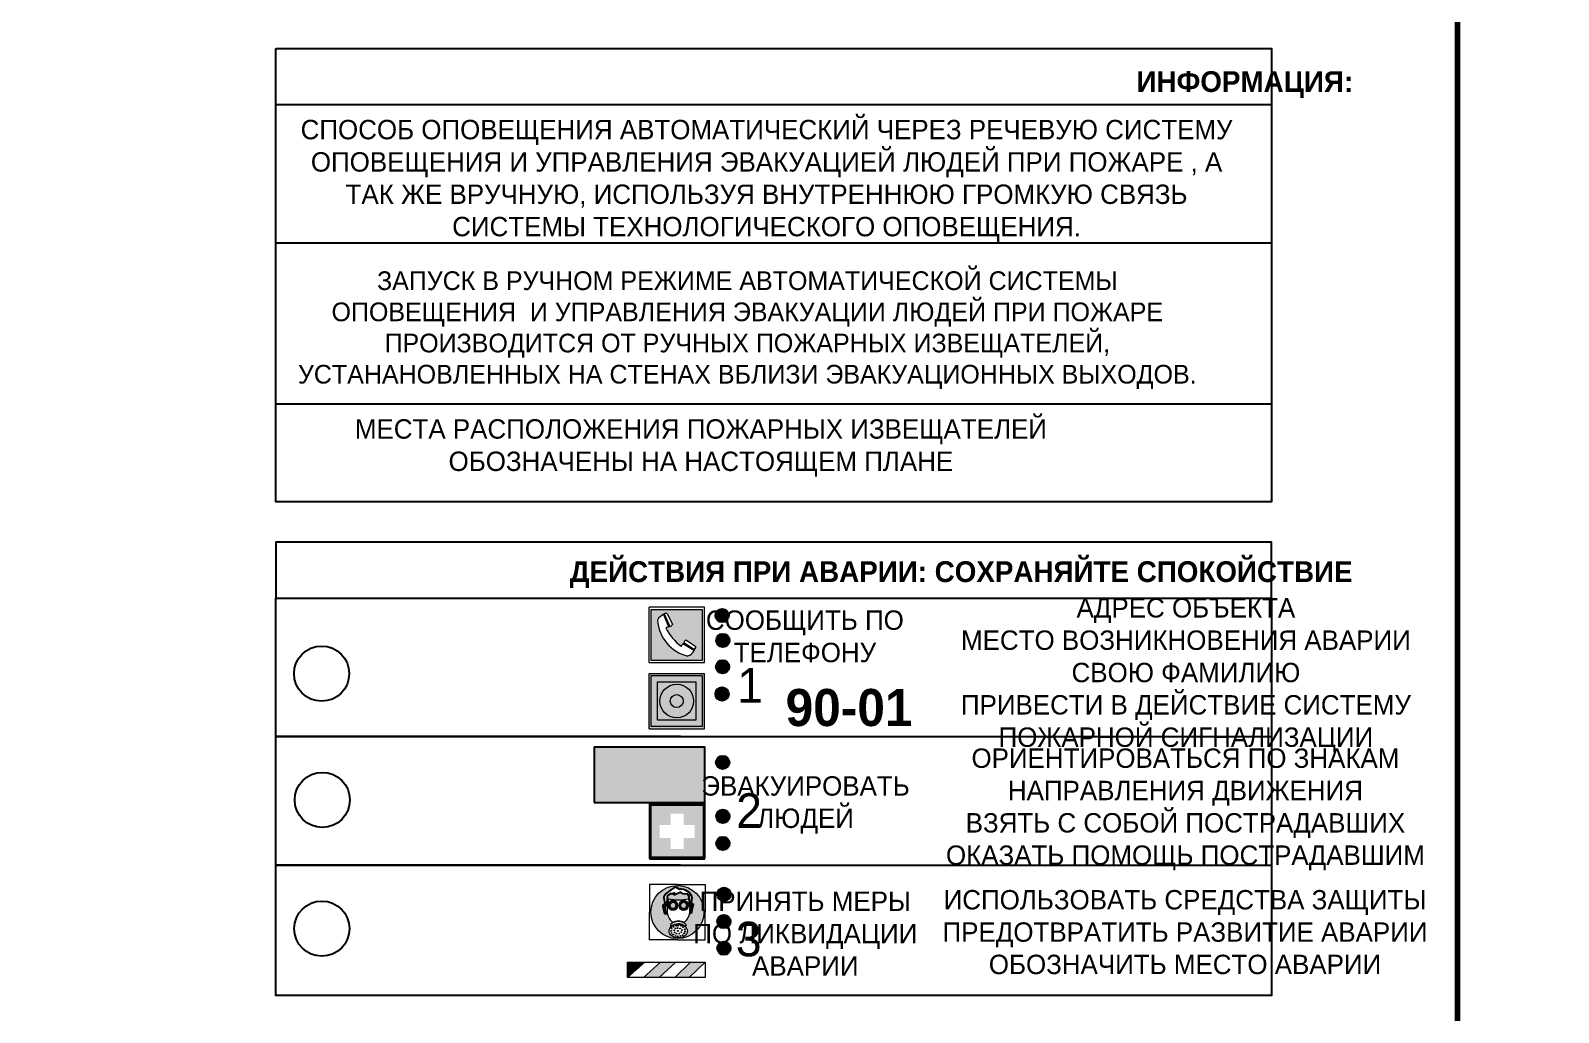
# Model space of a CAD drawing. Header units: millimetres. Extents: x 13114 to 67229, y 22859 to 38520.
# Drawn here: x 20637.2 to 20857.7, y 30207 to 30348.7 of the extents above; entities that cross this region are included whole.
import ezdxf

# ---------------------------------------------------------------- set-up
doc = ezdxf.new("R2010")
doc.units = ezdxf.units.MM
doc.styles.add('обычный', font='arial.ttf')

# ---------------------------------------------------------------- blocks, each defined once
blk = doc.blocks.new('A$C38D26F80')
h = blk.add_hatch(color=5)
h.dxf.hatch_style = 1
h.paths.add_polyline_path([(-8.77, -4.48, 1), (-0.19, -4.48, 1)])
h.paths.add_polyline_path([(-6.75, -3.58), (-6.75, -3.31), (-6.62, -3.22), (-6.5, -3.22), (-6.42, -3.3), (-6.39, -3.28), (-6.59, -2.23), (-6.59, -2.01), (-6.38, -1.58), (-4.76, -0.4), (-4.13, -0.79, -0.362848), (-2.1, -2.1, -0.201049), (-2.17, -2.48, 0.085434), (-2.26, -3.13), (-1.9, -3.16), (-2.25, -4.7), (-2.4, -4.59), (-2.43, -4.34), (-2.36, -4.34), (-2.14, -3.34), (-2.47, -3.42), (-2.58, -1.95), (-2.77, -1.58), (-3.58, -1.52), (-3.92, -1.26), (-5.05, -1.73), (-4.87, -1.39), (-5.41, -1.6), (-5.41, -1.46), (-6.13, -1.87), (-6.18, -3.5), (-6.56, -3.47), (-6.37, -4.59), (-6.16, -4.43), (-6.16, -4.66), (-6.36, -4.79), (-6.37, -4.8), (-6.51, -4.76)], flags=16)
h.paths.add_polyline_path([(-6.51, -4.76), (-6.36, -4.79), (-6.37, -4.8)], flags=0)
h.paths.add_polyline_path([(-5.92, -2.34, 0.089508), (-2.67, -2.35), (-2.48, -3.88, -0.268602), (-3.4, -6.18, 0.262449), (-5.2, -6.18, -0.268602), (-6.11, -3.88)], flags=16)
edge = h.paths.add_edge_path(flags=16)
edge.add_ellipse((-5.19, -3.41), major_axis=(0, 0.842), ratio=0.848992, start_angle=0, end_angle=360)
edge = h.paths.add_edge_path(flags=0)
edge.add_ellipse((-5.19, -3.39), major_axis=(0, 0.665), ratio=0.853798, start_angle=0, end_angle=360)
edge = h.paths.add_edge_path(flags=0)
edge.add_ellipse((-5.19, -3.4), major_axis=(0, 0.528), ratio=0.864094, start_angle=0, end_angle=360)
edge = h.paths.add_edge_path(flags=16)
edge.add_ellipse((-3.47, -3.4), major_axis=(0, 0.842), ratio=0.848992, start_angle=0, end_angle=360)
h.paths.add_polyline_path([(-3.13, -6.45), (-3.13, -6.84, 0.383174), (-5.57, -6.85), (-5.57, -6.49, -0.369952)], flags=16)
edge = h.paths.add_edge_path(flags=0)
edge.add_ellipse((-3.47, -3.39), major_axis=(0, 0.665), ratio=0.853798, start_angle=0, end_angle=360)
edge = h.paths.add_edge_path(flags=0)
edge.add_ellipse((-3.47, -3.4), major_axis=(0, 0.528), ratio=0.864094, start_angle=0, end_angle=360)
edge = h.paths.add_edge_path(flags=16)
edge.add_ellipse((-4.34, -7.57), major_axis=(-1.48, 0), ratio=0.744955, start_angle=0, end_angle=360)
h.paths.add_polyline_path([(-5.01, -6.85, -1), (-5.15, -6.85, -1)], flags=0)
h.paths.add_polyline_path([(-5.33, -7.14, -1), (-5.47, -7.14, -1)], flags=0)
h.paths.add_polyline_path([(-4.61, -6.71, -1), (-4.74, -6.71, -1)], flags=16)
h.paths.add_polyline_path([(-5.43, -7.51, -1), (-5.57, -7.51, -1)], flags=0)
h.paths.add_polyline_path([(-4.26, -6.67, -1), (-4.4, -6.67, -1)], flags=16)
h.paths.add_polyline_path([(-4.74, -7.14, -1), (-4.88, -7.14, -1)], flags=0)
h.paths.add_polyline_path([(-4.93, -7.43, -1), (-5.07, -7.43, -1)], flags=0)
h.paths.add_polyline_path([(-4.41, -7.07, -1), (-4.54, -7.07, -1)], flags=0)
h.paths.add_polyline_path([(-5.33, -7.87, -1), (-5.46, -7.87, -1)], flags=0)
h.paths.add_polyline_path([(-3.8, -6.71, -1), (-3.94, -6.71, -1)], flags=16)
h.paths.add_polyline_path([(-4.85, -7.78, -1), (-4.98, -7.78, -1)], flags=0)
h.paths.add_polyline_path([(-3.96, -7.14, -1), (-4.1, -7.14, -1)], flags=0)
h.paths.add_polyline_path([(-4.33, -7.53, -1), (-4.47, -7.53, -1)], flags=0)
h.paths.add_polyline_path([(-5.09, -8.12, -1), (-5.23, -8.12, -1)], flags=0)
h.paths.add_polyline_path([(-3.5, -6.94, -1), (-3.64, -6.94, -1)], flags=0)
h.paths.add_polyline_path([(-4.54, -7.97, -1), (-4.68, -7.97, -1)], flags=0)
h.paths.add_polyline_path([(-3.66, -7.39, -1), (-3.8, -7.39, -1)], flags=0)
h.paths.add_polyline_path([(-4.73, -8.35, -1), (-4.86, -8.35, -1)], flags=0)
h.paths.add_polyline_path([(-4.09, -7.96, -1), (-4.23, -7.96, -1)], flags=0)
h.paths.add_polyline_path([(-3.77, -7.74, -1), (-3.91, -7.74, -1)], flags=0)
h.paths.add_polyline_path([(-3.22, -7.27, -1), (-3.35, -7.27, -1)], flags=0)
h.paths.add_polyline_path([(-4.34, -8.4, -1), (-4.47, -8.4, -1)], flags=0)
h.paths.add_polyline_path([(-3.16, -7.61, -1), (-3.3, -7.61, -1)], flags=0)
h.paths.add_polyline_path([(-3.9, -8.35, -1), (-4.04, -8.35, -1)], flags=0)
h.paths.add_polyline_path([(-3.32, -7.91, -1), (-3.46, -7.91, -1)], flags=0)
h.paths.add_polyline_path([(-3.55, -8.23, -1), (-3.69, -8.23, -1)], flags=0)
at = {"color": 5, "lineweight": 5}
for p, q in [((-4.48, 0), (-8.96, 0)), ((-8.96, 0), (-8.96, -4.48)), ((-4.48, 0), (0, 0)), ((0, 0), (0, -4.48)), ((-6.59, -2.01), (-6.38, -1.58)), ((-6.59, -2.23), (-6.59, -2.01)), ((-6.39, -3.28), (-6.59, -2.23)), ((-6.38, -1.58), (-4.76, -0.4)), ((-6.13, -1.87), (-6.18, -3.5)), ((-5.41, -1.46), (-6.13, -1.87)), ((-5.92, -2.34), (-6.11, -3.88)), ((-4.87, -1.39), (-5.41, -1.6)), ((-5.41, -1.6), (-5.41, -1.46)), ((-3.92, -1.26), (-5.05, -1.73)), ((-5.05, -1.73), (-4.87, -1.39)), ((-4.76, -0.4), (-4.13, -0.79)), ((-3.58, -1.52), (-3.92, -1.26)), ((-2.77, -1.58), (-3.58, -1.52)), ((-2.58, -1.95), (-2.77, -1.58)), ((-2.67, -2.34), (-2.48, -3.88)), ((-2.47, -3.42), (-2.58, -1.95)), ((-8.96, -8.96), (-8.96, -4.48)), ((-6.75, -3.31), (-6.62, -3.22)), ((-6.75, -3.58), (-6.75, -3.31)), ((-6.51, -4.76), (-6.75, -3.58)), ((-6.62, -3.22), (-6.5, -3.22)), ((-6.18, -3.5), (-6.56, -3.47)), ((-6.56, -3.47), (-6.37, -4.59)), ((-6.37, -4.8), (-6.51, -4.76)), ((-6.5, -3.22), (-6.42, -3.3)), ((-6.42, -3.3), (-6.39, -3.28)), ((-6.37, -4.59), (-6.16, -4.43)), ((-6.16, -4.66), (-6.37, -4.8)), ((-6.16, -4.43), (-6.16, -4.66)), ((-2.14, -3.34), (-2.47, -3.42)), ((-2.43, -4.34), (-2.4, -4.59)), ((-2.43, -4.34), (-2.36, -4.34)), ((-2.4, -4.59), (-2.25, -4.7)), ((-2.36, -4.34), (-2.14, -3.34)), ((-1.9, -3.16), (-2.26, -3.13)), ((-2.25, -4.7), (-1.9, -3.16)), ((0, -8.96), (0, -4.48)), ((-5.57, -6.49), (-5.57, -6.85)), ((-3.13, -6.45), (-3.13, -6.84)), ((-4.48, -8.96), (-8.96, -8.96)), ((-4.48, -8.96), (0, -8.96))]:
    blk.add_line(p, q, dxfattribs=at)
at = {"color": 5}
for p, q in [((-6.59, -2.01), (-6.38, -1.58)), ((-6.59, -2.23), (-6.59, -2.01)), ((-6.39, -3.28), (-6.59, -2.23)), ((-6.38, -1.58), (-4.76, -0.4)), ((-6.13, -1.87), (-6.18, -3.5)), ((-5.41, -1.46), (-6.13, -1.87)), ((-4.87, -1.39), (-5.41, -1.6)), ((-5.41, -1.6), (-5.41, -1.46)), ((-3.92, -1.26), (-5.05, -1.73)), ((-5.05, -1.73), (-4.87, -1.39)), ((-4.76, -0.4), (-4.13, -0.79)), ((-3.58, -1.52), (-3.92, -1.26)), ((-2.77, -1.58), (-3.58, -1.52)), ((-2.58, -1.95), (-2.77, -1.58)), ((-2.47, -3.42), (-2.58, -1.95)), ((-6.75, -3.31), (-6.62, -3.22)), ((-6.75, -3.58), (-6.75, -3.31)), ((-6.51, -4.76), (-6.75, -3.58)), ((-6.62, -3.22), (-6.5, -3.22)), ((-6.18, -3.5), (-6.56, -3.47)), ((-6.56, -3.47), (-6.37, -4.59)), ((-6.37, -4.8), (-6.51, -4.76)), ((-6.36, -4.79), (-6.51, -4.76)), ((-6.5, -3.22), (-6.42, -3.3)), ((-6.42, -3.3), (-6.39, -3.28)), ((-6.37, -4.59), (-6.16, -4.43)), ((-6.16, -4.66), (-6.37, -4.8)), ((-6.16, -4.66), (-6.36, -4.79)), ((-6.16, -4.43), (-6.16, -4.66)), ((-2.14, -3.34), (-2.47, -3.42)), ((-2.4, -4.59), (-2.43, -4.34)), ((-2.43, -4.34), (-2.36, -4.34)), ((-2.25, -4.7), (-2.4, -4.59)), ((-2.36, -4.34), (-2.14, -3.34)), ((-2.26, -3.13), (-1.9, -3.16)), ((-1.9, -3.16), (-2.25, -4.7))]:
    blk.add_line(p, q, dxfattribs=at)
at = {"color": 5, "lineweight": 5}
for centre, radius in [((-4.48, -4.48), 4.29), ((-5.4, -7.14), 0.0678), ((-5.08, -6.85), 0.0678), ((-5, -7.43), 0.0678), ((-4.81, -7.14), 0.0678), ((-4.67, -6.71), 0.0678), ((-4.47, -7.07), 0.0678), ((-4.33, -6.67), 0.0678), ((-4.03, -7.14), 0.0678), ((-3.87, -6.71), 0.0678), ((-3.73, -7.39), 0.0678), ((-3.57, -6.94), 0.0678), ((-3.28, -7.27), 0.0678), ((-5.5, -7.51), 0.0678), ((-5.4, -7.87), 0.0678), ((-5.16, -8.12), 0.0678), ((-4.91, -7.78), 0.0678), ((-4.79, -8.35), 0.0678), ((-4.61, -7.97), 0.0678), ((-4.4, -7.53), 0.0678), ((-4.4, -8.4), 0.0678), ((-4.16, -7.96), 0.0678), ((-3.97, -8.35), 0.0678), ((-3.84, -7.74), 0.0678), ((-3.62, -8.23), 0.0678), ((-3.39, -7.91), 0.0678), ((-3.23, -7.61), 0.0678)]:
    blk.add_circle(centre, radius, dxfattribs=at)
for centre, radius, start, end in [((-4.28, 6.66), 9.15, 259.6987, 280.1569), ((-2.6, -2.2), 0.513, 326.4781, 11.7739), ((-3.66, -4.24), 2.47, 171.573, 231.7124), ((-4.93, -4.24), 2.47, 308.2876, 8.427), ((-0.47, -3.05), 1.79, 161.5846, 182.4584), ((-4.33, -7.88), 1.87, 50.358, 131.5662), ((-4.34, -8.2), 1.82, 48.4943, 132.3565), ((-4.3, -7.78), 1.83, 60.5889, 119.4111)]:
    blk.add_arc(centre, radius, start, end, dxfattribs=at)
at = {"color": 5}
for centre, radius, start, end in [((-3.89, -2.66), 1.88, 17.387, 97.1599), ((-2.6, -2.2), 0.511, 326.3906, 11.8614), ((-0.35, -3.07), 1.91, 162.2553, 181.7878)]:
    blk.add_arc(centre, radius, start, end, dxfattribs=at)
at = {"color": 5, "lineweight": 5}
for centre, major_axis, ratio in [((-5.19, -3.41), (0, 0.842), 0.848992), ((-5.19, -3.39), (0, 0.665), 0.853798), ((-5.19, -3.4), (0, 0.528), 0.864094), ((-3.47, -3.4), (0, 0.842), 0.848992), ((-3.47, -3.39), (0, 0.665), 0.853798), ((-3.47, -3.4), (0, 0.528), 0.864094), ((-4.34, -7.57), (-1.48, 0), 0.744955)]:
    blk.add_ellipse(centre, major_axis=major_axis, ratio=ratio, dxfattribs=at)
blk = doc.blocks.new('A$C47DD6509')
at = {"lineweight": 5}
for points in [[(-8.69, 0), (-11.19, 0), (-11.19, -2.22)], [(-4.22, 0), (-6.45, 0), (-8.91, -2.22), (-6.61, -2.22)], [(0, 0), (-2.09, 0), (-4.36, -2.22), (-2.29, -2.22)]]:
    blk.add_hatch(color=242, dxfattribs=at).paths.add_polyline_path(points)
at = {"color": 242, "lineweight": 5}
for p, q in [((-11.19, -2.22), (-8.69, 0)), ((-11.19, -2.22), (-11.19, 0)), ((-11.19, 0), (-8.69, 0)), ((-11.19, 0), (0, 0)), ((-8.91, -2.22), (-6.45, 0)), ((-6.61, -2.22), (-4.22, 0)), ((-4.36, -2.22), (-2.09, 0)), ((-2.29, -2.22), (0, 0)), ((0, 0), (0, -2.22)), ((0, -2.22), (-11.19, -2.22))]:
    blk.add_line(p, q, dxfattribs=at)
blk = doc.blocks.new('A$C32E8229D')
at = {"true_color": 0xffffff}
blk.add_hatch(color=7, dxfattribs=at).paths.add_polyline_path([(0, 0), (0, -8), (16, -8), (16, 0)])
h = blk.add_hatch(color=126)
h.paths.add_polyline_path([(0.2, -0.2), (15.8, -0.2), (15.8, -7.8), (0.2, -7.8)])
h.paths.add_polyline_path([(13.49, -2.05), (12.08, -2.05), (11.37, -2.63, 0.162397), (11.29, -2.84), (11.29, -3.63), (10.35, -3.63), (10.35, -4.05), (11.68, -4.05), (11.68, -3.48), (12.26, -4.28), (11.29, -5.1), (11.29, -6.78), (11.85, -6.78), (11.85, -5.44), (12.8, -4.64), (12.8, -5.94), (14.46, -5.94), (14.46, -5.39), (13.45, -5.39), (13.45, -3.97), (12.46, -2.59), (13.15, -2.59), (13.69, -3.34), (14.18, -3)], flags=16)
h.paths.add_polyline_path([(10.74, -1.82, 1), (11.8, -1.82, 1)], flags=16)
h.paths.add_polyline_path([(9.39, -3.59), (5.99, -3.59), (6.56, -3.03), (5.91, -3.03), (5.1, -3.83), (5.91, -4.64), (6.56, -4.64), (5.99, -4.09), (9.39, -4.09)], flags=16)
h.paths.add_polyline_path([(4.29, -1.08), (1.72, -1.08), (1.72, -6.6), (4.29, -6.6)], flags=16)
at = {"color": 126}
blk.add_lwpolyline([(16, -8), (0, -8), (0, 0), (16, 0)], close=True, dxfattribs=at)
blk = doc.blocks.new('A$C18900ED3')
h = blk.add_hatch(color=126)
h.paths.add_polyline_path([(-0.18, -0.18), (-7.02, -0.18), (-7.02, -7.02), (-0.18, -7.02)])
h.paths.add_polyline_path([(-5.89, -4.46), (-5.89, -2.77), (-4.46, -2.77), (-4.46, -1.31), (-2.77, -1.31), (-2.77, -2.77), (-1.33, -2.77), (-1.33, -4.46), (-2.77, -4.46), (-2.77, -5.89), (-4.46, -5.89), (-4.46, -4.46)], flags=16)
at = {"color": 126}
for p, q in [((-7.2, 0), (-7.2, -7.2)), ((0, 0), (-7.2, 0)), ((0, -7.2), (0, 0)), ((-7.02, -7.02), (-7.02, -0.18)), ((-7.02, -0.18), (-0.18, -0.18)), ((-0.18, -0.18), (-0.18, -7.02)), ((-7.2, -7.2), (0, -7.2)), ((-0.18, -7.02), (-7.02, -7.02))]:
    blk.add_line(p, q, dxfattribs=at)
blk = doc.blocks.new('A$C456E1F9C')
at = {"lineweight": 5}
h = blk.add_hatch(color=242, dxfattribs=at)
h.paths.add_polyline_path([(0.51, -1.47), (0.51, -13.26), (12.29, -13.26), (12.29, -1.47)])
h.paths.add_polyline_path([(5.42, -4.95, -0.254479), (4.78, -5.4), (3.52, -2.53, -0.209735), (4.23, -2.4)], flags=16)
h.paths.add_polyline_path([(8.53, -8.6), (10.87, -10.17), (10.54, -10.76), (8.03, -9.13, -0.192251)], flags=16)
h.paths.add_polyline_path([(4.61, -5.49, 0.005518), (3.87, -5.72, 0.128647), (7.49, -10.01, 0.00809), (7.83, -9.33), (10.47, -10.97, -0.16736), (8.99, -12.25, -0.327862), (1.95, -3.95, -0.166952), (3.36, -2.62)], flags=16)
at = {"color": 242, "lineweight": 5}
for p, q in [((0, -13.77), (0, -0.97)), ((12.8, -0.97), (0, -0.97)), ((4.61, -5.49), (3.36, -2.62)), ((3.52, -2.53), (4.78, -5.4)), ((4.23, -2.4), (5.42, -4.95)), ((12.8, -13.77), (12.8, -0.97)), ((7.83, -9.33), (10.47, -10.97)), ((8.03, -9.13), (10.54, -10.76)), ((10.81, -10.12), (8.53, -8.6)), ((10.54, -10.76), (10.8, -10.3)), ((10.8, -10.3), (10.81, -10.12)), ((0, -13.77), (12.8, -13.77))]:
    blk.add_line(p, q, dxfattribs=at)
blk.add_lwpolyline([(0.51, -1.47), (12.29, -1.47), (12.29, -13.26), (0.51, -13.26)], close=True, dxfattribs=at)
for centre, radius, start, end in [((4.59, -5.34), 2.99, 114.2845, 152.1974), ((4.02, -3.27), 0.891, 76.3284, 123.7092), ((11.12, -3.31), 9.19, 183.9915, 256.6009), ((14.98, -39.1), 35.17, 107.1487, 108.4135), ((13.86, -0.94), 11.08, 205.5536, 234.8762), ((4.68, -4.59), 0.824, 276.9621, 334.0723), ((-13.31, 0.8), 23.44, 332.5487, 334.4027), ((8.94, -9.5), 0.989, 114.4092, 157.9388), ((7.87, -9.46), 3, 291.9291, 329.9329)]:
    blk.add_arc(centre, radius, start, end, dxfattribs=at)
blk = doc.blocks.new('A$C54414219')
at = {"true_color": 0xffffff}
h = blk.add_hatch(color=7, dxfattribs=at)
h.paths.add_polyline_path([(2.39, -9.45), (2.39, -18.3), (11.23, -18.3), (11.23, -9.45)], flags=0)
h.paths.add_polyline_path([(10.71, -13.87, -1), (2.92, -13.87, -1)], flags=0)
h.paths.add_polyline_path([(8.3, -13.87, -1), (5.33, -13.87, -1)], flags=0)
h.paths.add_polyline_path([(0.41, -7.47), (0.41, -20.27), (13.21, -20.27), (13.21, -7.47)])
h.paths.add_polyline_path([(0.92, -19.77), (12.71, -19.77), (12.71, -7.98), (0.92, -7.98)], flags=16)
h.paths.add_polyline_path([(11.23, -9.45), (11.23, -18.3), (2.39, -18.3), (2.39, -9.45)], flags=0)
at = {"lineweight": 5}
h = blk.add_hatch(color=242, dxfattribs=at)
h.paths.add_polyline_path([(12.71, -7.98), (0.92, -7.98), (0.92, -19.77), (12.71, -19.77)])
h.paths.add_polyline_path([(11.23, -18.3), (2.39, -18.3), (2.39, -9.45), (11.23, -9.45)], flags=16)
h.paths.add_polyline_path([(10.71, -13.87, -1), (2.92, -13.87, -1)], flags=0)
h.paths.add_polyline_path([(8.3, -13.87, -1), (5.33, -13.87, -1)], flags=0)
at = {"true_color": 0xffffff}
h = blk.add_hatch(color=7, dxfattribs=at)
h.paths.add_polyline_path([(2.39, -9.45), (2.39, -18.3), (11.23, -18.3), (11.23, -9.45)])
h.paths.add_polyline_path([(10.71, -13.87, -1), (2.92, -13.87, -1)], flags=16)
h.paths.add_polyline_path([(8.3, -13.87, -1), (5.33, -13.87, -1)], flags=0)
at = {"lineweight": 5}
h = blk.add_hatch(color=242, dxfattribs=at)
h.paths.add_polyline_path([(2.92, -13.87, 1), (10.71, -13.87, 1)])
h.paths.add_polyline_path([(8.3, -13.87, -1), (5.33, -13.87, -1)], flags=16)
at = {"color": 242, "lineweight": 5}
for p, q in [((0.41, -20.27), (0.41, -7.47)), ((0.41, -7.47), (13.21, -7.47)), ((0.41, -7.47), (13.21, -7.47)), ((13.21, -20.27), (13.21, -7.47)), ((0.41, -20.27), (13.21, -20.27))]:
    blk.add_line(p, q, dxfattribs=at)
for points in [[(0.92, -7.98), (12.71, -7.98), (12.71, -19.77), (0.92, -19.77)], [(2.39, -9.45), (11.23, -9.45), (11.23, -18.3), (2.39, -18.3)]]:
    blk.add_lwpolyline(points, close=True, dxfattribs=at)
for radius in [3.89, 1.49]:
    blk.add_circle((6.81, -13.87), radius, dxfattribs=at)

msp = doc.modelspace()

# ---------------------------------------------------------------- hatches: boundary and pattern name
at = {"lineweight": 0}
h = msp.add_hatch(color=256, dxfattribs=at)
h.dxf.hatch_style = 1
h.paths.add_polyline_path([(20736.04, 30264.26, 1), (20737.97, 30264.26, 1)])
h = msp.add_hatch(color=256, dxfattribs=at)
h.dxf.hatch_style = 1
h.paths.add_polyline_path([(20736.15, 30260.67, 1), (20738.08, 30260.67, 1)])
h = msp.add_hatch(color=256, dxfattribs=at)
h.dxf.hatch_style = 1
h.paths.add_polyline_path([(20736.11, 30256.86, 1), (20738.04, 30256.86, 1)])
h = msp.add_hatch(color=256, dxfattribs=at)
h.dxf.hatch_style = 1
h.paths.add_polyline_path([(20736.03, 30252.93, 1), (20737.96, 30252.93, 1)])
h = msp.add_hatch(color=256, dxfattribs=at)
h.dxf.hatch_style = 1
h.paths.add_polyline_path([(20736.11, 30243.05, 1), (20738.04, 30243.05, 1)])
h = msp.add_hatch(color=256, dxfattribs=at)
h.dxf.hatch_style = 1
h.paths.add_polyline_path([(20736.15, 30235.27, 1), (20738.08, 30235.27, 1)])
h = msp.add_hatch(color=256, dxfattribs=at)
h.dxf.hatch_style = 1
h.paths.add_polyline_path([(20736.14, 30231.36, 1), (20738.08, 30231.36, 1)])
h = msp.add_hatch(color=256, dxfattribs=at)
h.dxf.hatch_style = 1
h.paths.add_polyline_path([(20736.3, 30224.01, 1), (20738.23, 30224.01, 1)])
h = msp.add_hatch(color=256, dxfattribs=at)
h.dxf.hatch_style = 1
h.paths.add_polyline_path([(20736.3, 30220.07, 1), (20738.23, 30220.07, 1)])
h = msp.add_hatch(color=256, dxfattribs=at)
h.dxf.hatch_style = 1
h.paths.add_polyline_path([(20736.3, 30216.23, 1), (20738.23, 30216.23, 1)])

# ---------------------------------------------------------------- linework, layer by layer
at = {"color": 1, "lineweight": 100}
for points in [[(20243.15, 30500.27), (20843.15, 30500.27), (20843.15, 30105.27), (20243.15, 30105.27)], [(20843.15, 30500.27), (21443.15, 30500.27), (21443.15, 30105.27), (20843.15, 30105.27)]]:
    msp.add_lwpolyline(points, close=True, dxfattribs=at)
at = {"color": 0}
msp.add_lwpolyline([(20672.56, 30346.1), (20816.33, 30346.1), (20816.33, 30280.65), (20672.56, 30280.65)], close=True, dxfattribs=at)
for points in [[(20672.56, 30338.05), (20816.33, 30338.05)], [(20672.56, 30318.05), (20816.33, 30318.05)], [(20672.56, 30294.81), (20816.33, 30294.81)]]:
    msp.add_lwpolyline(points, dxfattribs=at)
for points in [[(20672.56, 30266.79), (20816.33, 30266.79), (20816.33, 30274.84), (20672.56, 30274.84)], [(20672.56, 30266.79), (20816.33, 30266.79), (20816.33, 30209.39), (20672.56, 30209.39)]]:
    msp.add_lwpolyline(points, close=True)
for points in [[(20730.98, 30246.8), (20672.56, 30246.8), (20816.33, 30246.8)], [(20730.98, 30228.22), (20672.56, 30228.22), (20816.33, 30228.22)]]:
    msp.add_lwpolyline(points)
for centre, radius in [((20737.01, 30264.26), 0.966), ((20737.11, 30260.67), 0.966), ((20679.19, 30255.87), 3.98), ((20737.07, 30256.86), 0.966), ((20736.99, 30252.93), 0.966), ((20737.08, 30243.05), 0.966), ((20679.28, 30237.64), 3.98), ((20737.12, 30235.27), 0.966), ((20737.11, 30231.36), 0.966), ((20679.22, 30219.06), 3.98), ((20737.27, 30224.01), 0.966), ((20737.26, 30220.07), 0.966), ((20737.26, 30216.23), 0.966)]:
    msp.add_circle(centre, radius)

# ---------------------------------------------------------------- block references
for name, p, xscale, yscale, zscale in [('A$C456E1F9C', (20726.45, 30266.07), 0.625, 0.625, 0.625), ('A$C54414219', (20726.2, 30260.58), 0.625, 0.625, 0.625), ('A$C18900ED3', (20734.52, 30237.12), 1.111111111007631, 1.111111111007631, 1.111111111007631), ('A$C38D26F80', (20734.54, 30225.45), 0.8928571427240968, 0.8928571427240968, 0.8928571427240968)]:
    msp.add_blockref(name, p, dxfattribs=dict(xscale=xscale, yscale=yscale, zscale=zscale))
at = {"xscale": -1}
msp.add_blockref('A$C32E8229D', (20734.52, 30245.27), dxfattribs=at)
at = {"color": 242, "true_color": 0xc1121c}
msp.add_blockref('A$C47DD6509', (20734.54, 30214.23), dxfattribs=at)

# ---------------------------------------------------------------- texts
at = {"lineweight": 0, "attachment_point": 5, "style": 'обычный'}
for s, insert, char_height, width in [('{\\fProxima Nova Rg|b1|i0|c204|p2;ИНФОРМАЦИЯ:\\H1.1997x; }', (20812.47, 30340.91), 3, 175.1736), ('{\\fProxima Nova Rg|b0|i0|c204|p2;СПОСОБ ОПОВЕЩЕНИЯ АВТОМАТИЧЕСКИЙ ЧЕРЕЗ РЕЧЕВУЮ СИСТЕМУ ОПОВЕЩЕНИЯ И УПРАВЛЕНИЯ ЭВАКУАЦИЕЙ ЛЮДЕЙ ПРИ ПОЖАРЕ , А ТАК ЖЕ ВРУЧНУЮ, ИСПОЛЬЗУЯ ВНУТРЕННЮЮ ГРОМКУЮ СВЯЗЬ СИСТЕМЫ ТЕХНОЛОГИЧЕСКОГО ОПОВЕЩЕНИЯ.}', (20743.42, 30327.01), 2.8, 137.0334), ('{\\fProxima Nova Rg|b0|i0|c204|p2;\\P\\pt8.1;ЗАПУСК В РУЧНОМ РЕЖИМЕ АВТОМАТИЧЕСКОЙ СИСТЕМЫ ОПОВЕЩЕНИЯ  И УПРАВЛЕНИЯ ЭВАКУАЦИИ ЛЮДЕЙ ПРИ ПОЖАРЕ ПРОИЗВОДИТСЯ ОТ РУЧНЫХ ПОЖАРНЫХ ИЗВЕЩАТЕЛЕЙ, УСТАНАНОВЛЕННЫХ НА СТЕНАХ ВБЛИЗИ ЭВАКУАЦИОННЫХ ВЫХОДОВ. }', (20740.64, 30307.71), 2.7, 131.4512), ('\\pt8.4;{\\fProxima Nova Rg|b0|i0|c204|p2;\\PМЕСТА РАСПОЛОЖЕНИЯ ПОЖАРНЫХ ИЗВЕЩАТЕЛЕЙ ОБОЗНАЧЕНЫ НА НАСТОЯЩЕМ ПЛАНЕ}', (20733.94, 30290.79), 2.8, 118.5618), ('{\\fProxima Nova Rg|b1|i0|c204|p2;ДЕЙСТВИЯ ПРИ АВАРИИ: СОХРАНЯЙТЕ СПОКОЙСТВИЕ\\H1.6644x; }', (20771.51, 30270.16), 3, 175.1736), ('{\\fProxima Nova Rg|b0|i0|c204|p2;СООБЩИТЬ ПО \\PТЕЛЕФОНУ}', (20748.95, 30261.24), 2.8, 126.6484), ('\\pi-8.4,l8.4,t8.4;{\\fProxima Nova Rg|b0|i0|c204|p2;АДРЕС ОБЪЕКТА\\PМЕСТО ВОЗНИКНОВЕНИЯ АВАРИИ\\PСВОЮ ФАМИЛИЮ\\PПРИВЕСТИ В ДЕЙСТВИЕ СИСТЕМУ \\PПОЖАРНОЙ СИГНАЛИЗАЦИИ}', (20803.96, 30255.63), 2.8, 126.6484), ('{\\fProxima Nova Rg|b0|i0|c204|p2;1\\H1.1667x; }', (20741.05, 30254.18), 5, 126.6484), ('{\\fProxima Nova Rg|b1|i0|c204|p2;\\H1.0714x;90-01\\fProxima Nova Rg|b0|i0|c204|p2;\\H0.93331x; \\H1.3449x; }', (20755.33, 30250.94), 5, 126.6484), ('\\pi-8.4,l8.4,t8.4;{\\fProxima Nova Rg|b0|i0|c204|p2;ОРИЕНТИРОВАТЬСЯ ПО ЗНАКАМ \\PНАПРАВЛЕНИЯ ДВИЖЕНИЯ\\PВЗЯТЬ С СОБОЙ ПОСТРАДАВШИХ\\PОКАЗАТЬ ПОМОЩЬ ПОСТРАДАВШИМ}', (20803.89, 30236.26), 2.8, 126.6484), ('{\\fProxima Nova Rg|b0|i0|c204|p2;ЭВАКУИРОВАТЬ \\PЛЮДЕЙ}', (20749.05, 30236.92), 2.8, 126.6484), ('{\\fProxima Nova Rg|b0|i0|c204|p2;2\\H1.1967x; }', (20740.9, 30236.1), 5, 126.6484), ('{\\fProxima Nova Rg|b0|i0|c204|p2;ПРИНЯТЬ МЕРЫ \\PПО ЛИКВИДАЦИИ \\PАВАРИИ}', (20749.01, 30218.34), 2.8, 126.6484), ('\\pi-8.4,l8.4,t8.4;{\\fProxima Nova Rg|b0|i0|c204|p2;ИСПОЛЬЗОВАТЬ СРЕДСТВА ЗАЩИТЫ \\PПРЕДОТВРАТИТЬ РАЗВИТИЕ АВАРИИ\\PОБОЗНАЧИТЬ МЕСТО АВАРИИ}', (20803.83, 30218.54), 2.8, 126.6484), ('{\\fProxima Nova Rg|b0|i0|c204|p2;3\\H1.1967x; }', (20740.84, 30217.52), 5, 126.6484)]:
    msp.add_mtext(s, dxfattribs=dict(at, insert=insert, char_height=char_height, width=width))

doc.saveas('drawing.dxf')
